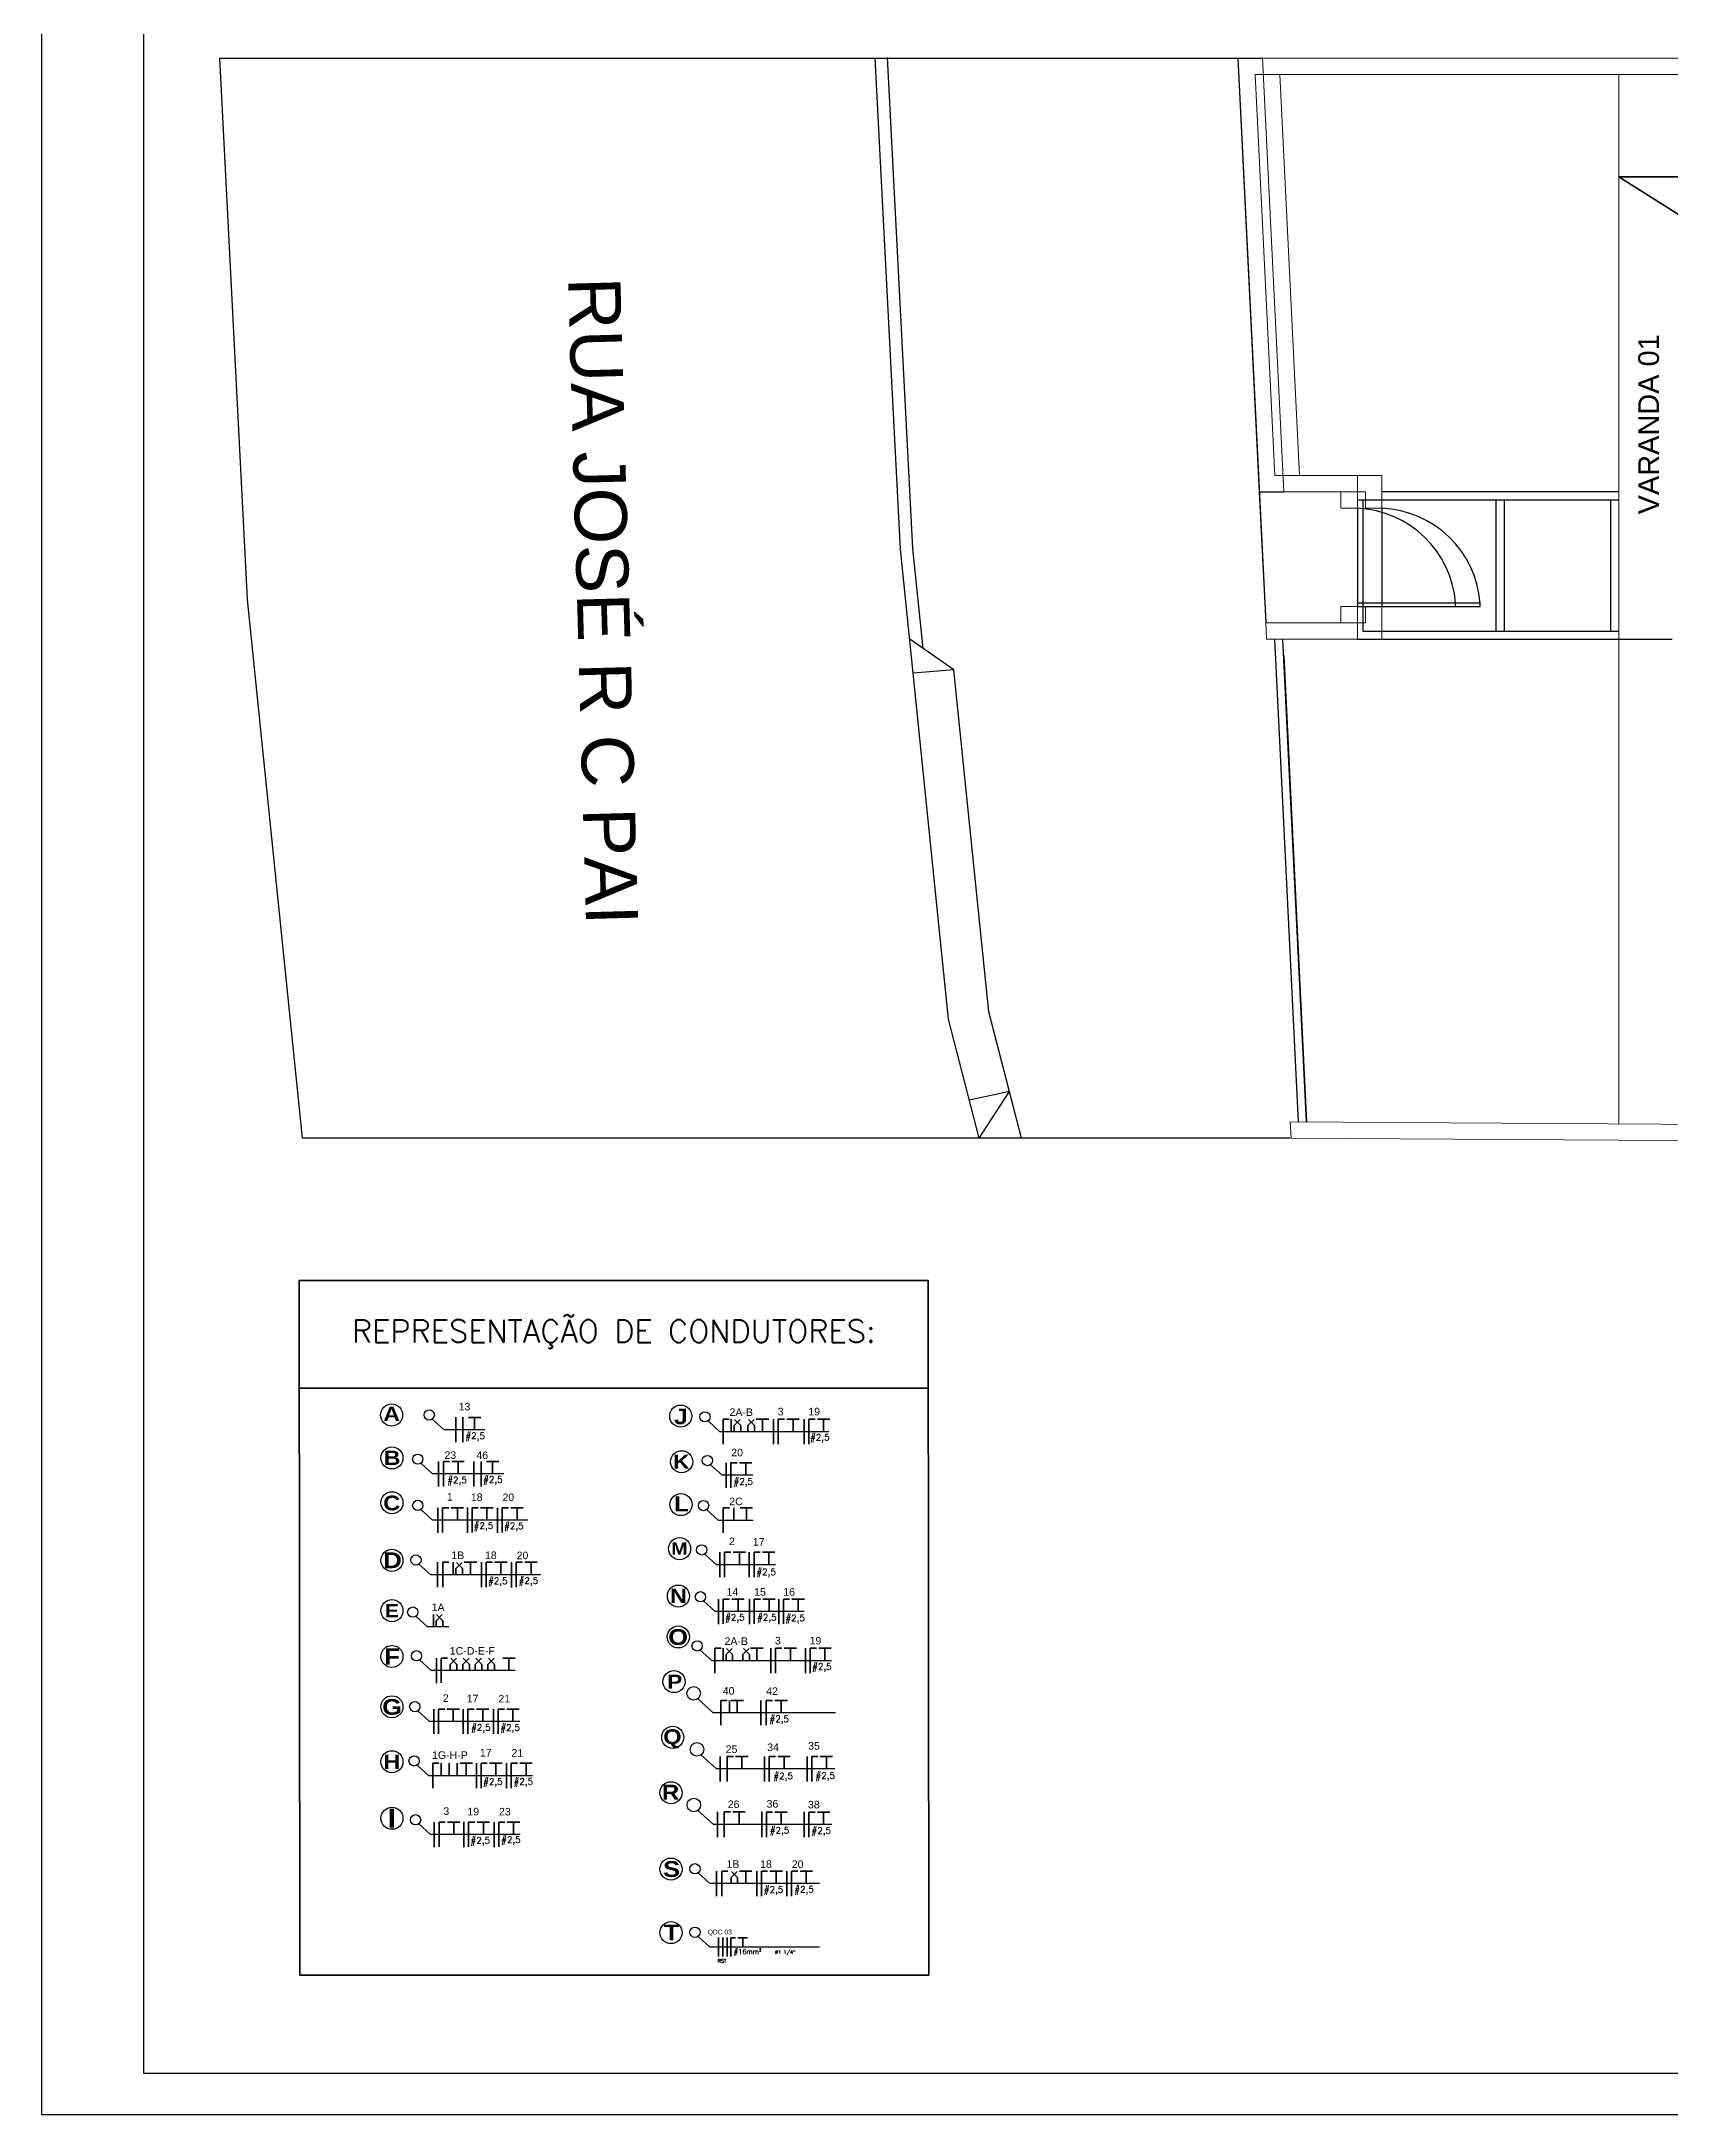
# Model space of a CAD drawing. Header units: millimetres. Extents: x 20625 to 81245, y 3427 to 18613.
# Drawn here: x 64594 to 66585, y 14408 to 16941 of the extents above; entities that cross this region are included whole.
import ezdxf
from ezdxf.enums import TextEntityAlignment as Align

# ---------------------------------------------------------------- set-up
doc = ezdxf.new("R2010")
doc.units = ezdxf.units.MM
doc.linetypes.add('CONTINUO', pattern=[0])
for name, color, linetype, lineweight in [('01', 1, 'Continuous', 9), ('EJEL05130C', 130, 'Continuous', 30), ('EJEL0550C', 50, 'Continuous', 35), ('EJEL25170C', 170, 'Continuous', 25), ('EJEL3040C', 40, 'Continuous', 9), ('EJELFORMATO', 170, 'Continuous', 25)]:
    doc.layers.add(name, color=color, linetype=linetype, lineweight=lineweight)
for name, color, linetype in [('2-TXT-A', 7, 'Continuous'), ('ARQ-1-TRACEJADO', 20, 'Continuous'), ('ARQ-1-VISTA-01', 1, 'Continuous'), ('ARQ-4-TXT-02', 1, 'Continuous'), ('LINHA-MEIO FIO', 1, 'CONTINUO'), ('TOP', 4, 'Continuous'), ('TOPOGRAFIA', 2, 'Continuous')]:
    doc.layers.add(name, color=color, linetype=linetype)
doc.styles.add('M_abG50', font='', dxfattribs={"width": 1.1, "height": 0.13})
doc.styles.add('ROMANS', font='romans.shx')
doc.styles.add('ROMANSI', font='RomanS')
doc.styles.add('RSA', font='arial.ttf')
doc.styles.get('M_abG50').set_extended_font_data('Arial Black')

# ---------------------------------------------------------------- blocks, each defined once
blk = doc.blocks.new('L')
at = {"layer": 'EJEL0550C', "ltscale": 0.015}
for p, q in [((10856.7, 7742.9), (10856.7, 7766)), ((10856.7, 7766), (10862.5, 7766))]:
    blk.add_line(p, q, dxfattribs=at)
blk = doc.blocks.new('T')
at = {"layer": 'EJEL0550C', "ltscale": 0.015}
for p, q in [((10876.1, 7766), (10864.6, 7766)), ((10870.4, 7754.5), (10870.4, 7766))]:
    blk.add_line(p, q, dxfattribs=at)
blk = doc.blocks.new('RETORNO CRUZADO')
at = {"layer": 'EJEL0550C', "ltscale": 0.015}
for p, q in [((13746.7, 16801.4), (13753.7, 16808.4)), ((13754.2, 16801.4), (13747.2, 16808.4)), ((13746.7, 16794.4), (13746.7, 16801.4)), ((13754.2, 16794.4), (13754.2, 16801.4))]:
    blk.add_line(p, q, dxfattribs=at)

msp = doc.modelspace()

# ---------------------------------------------------------------- linework, layer by layer
at = {"layer": '01', "color": 252, "true_color": 0x939598}
for q in [(66522, 16900.6), (66522, 16900.6), (66522, 16775.6)]:
    msp.add_line((66522, 15618.4), q, dxfattribs=at)
at = {"layer": 'ARQ-1-TRACEJADO', "color": 252, "true_color": 0x939598}
for centre in [(66197.3, 16245.3), (66227.3, 16245.3)]:
    msp.add_arc(centre, 125.3, 4.2282, 87.7138, dxfattribs=at)
at = {"layer": 'ARQ-1-VISTA-01', "color": 252, "true_color": 0x939598}
for p, q in [((66056.4, 16920.6), (66090.3, 16230.5)), ((66082.5, 16390.5), (66112.5, 16390.5)), ((66082.5, 16390.5), (66090.3, 16230.5)), ((66082.5, 16390.5), (66090.3, 16230.5)), ((66522, 16390.5), (66232.3, 16390.5)), ((66202.3, 16370.5), (66202.3, 16250.5)), ((66202.3, 16370.5), (66202.3, 16250.5)), ((66232.3, 16370.5), (66232.3, 16250.5)), ((66372, 16220.5), (66372, 16380.5)), ((66372, 16220.5), (66372, 16380.5)), ((66372, 16220.5), (66372, 16380.5)), ((66382, 16220.5), (66382, 16380.5)), ((66382, 16220.5), (66382, 16380.5)), ((66382, 16220.5), (66382, 16380.5)), ((66512, 16220.5), (66512, 16380.5)), ((66512, 16220.5), (66512, 16380.5)), ((66512, 16220.5), (66512, 16380.5)), ((66140.3, 15620.7), (66111.3, 16210.5)), ((66140.3, 15620.7), (66111.3, 16210.5)), ((66140.3, 15620.7), (66111.3, 16210.5)), ((66202.3, 16210.5), (66522, 16210.5)), ((66202.3, 16210.5), (66522, 16210.5)), ((66232.3, 16210.5), (66587, 16210.5))]:
    msp.add_line(p, q, dxfattribs=at)
for points in [[(66056.4, 16920.6), (66086.5, 16920.6)], [(66522, 16380.5), (66202.4, 16380.5)], [(66522, 16380.5), (66202.4, 16380.5)], [(66209.1, 16380.5), (66209.1, 16220.5), (66522, 16220.5)], [(66209.1, 16380.5), (66209.1, 16220.5), (66522, 16220.5)], [(66522, 16380.5), (66232.3, 16380.5)], [(66202.3, 16250.5), (66322.3, 16250.5), (66322.3, 16254.5), (66202.3, 16254.5)], [(66232.3, 16250.5), (66352.3, 16250.5), (66352.3, 16254.5), (66232.3, 16254.5)], [(66232.3, 16220.5), (66372, 16220.5)], [(66382, 16220.5), (66512, 16220.5)], [(66130.3, 15621.3), (66101.4, 16210.5)], [(66130.3, 15621.3), (66101.4, 16210.5)], [(66130.3, 15621.3), (66101.4, 16210.5)]]:
    msp.add_lwpolyline(points, dxfattribs=at)
at = {"layer": 'ARQ-4-TXT-02', "color": 252, "true_color": 0x939598}
for p, q in [((64812.1, 16920.6), (66086.5, 16920.6)), ((65777.2, 15658), (65728.3, 15647.3)), ((65740.3, 15600.8), (65777.2, 15658))]:
    msp.add_line(p, q, dxfattribs=at)
for points in [[(66120.3, 15600.8), (64913.3, 15600.8), (64846.1, 16259.2), (64812.1, 16920.6)], [(65740.3, 15600.8), (65702.6, 15746.4), (65644, 16320.4), (65613.2, 16920.6)], [(65671.5, 16199.3), (65659, 16321.5), (65628.1, 16921.4)], [(65792, 15600.8), (65752, 15755.2), (65709.3, 16173.1)]]:
    msp.add_lwpolyline(points, dxfattribs=at)
at = {"layer": 'EJEL05130C', "ltscale": 0.2}
for points in [[(65135.9, 15244.5), (65086.1, 15244.5), (65071.7, 15257.6)], [(65556.4, 15242.2), (65423.1, 15242.2), (65408.7, 15255.3)], [(65159, 15190.6), (65072.1, 15190.6), (65057.7, 15203.6)], [(65463.5, 15188.9), (65426, 15188.9), (65411.6, 15201.9)], [(65188.4, 15134.1), (65072.1, 15134.1), (65057.7, 15147.1)], [(65463.7, 15133.8), (65421.5, 15133.8), (65407.1, 15146.8)], [(65204.1, 15067.4), (65069.9, 15067.4), (65055.5, 15080.4)], [(65092, 15003.7), (65066, 15003.7), (65051.6, 15016.8)], [(65564.6, 14898.6), (65415.1, 14898.6), (65396.1, 14915.9)], [(65563.7, 14830.2), (65419.1, 14830.2), (65400.1, 14847.4)], [(65560.2, 14762.2), (65415.3, 14762.2), (65396.3, 14779.4)], [(65545.1, 14690), (65410.9, 14690), (65396.5, 14703)], [(65545.1, 14612.4), (65410.9, 14612.4), (65396.5, 14625.4)]]:
    msp.add_lwpolyline(points, dxfattribs=at)
at = {"layer": 'EJEL05130C', "ltscale": 0.2, "elevation": -2208780.3}
for points in [[(65491.3, 15079.6), (65419.1, 15079.6), (65404.7, 15092.6)], [(65526.1, 15022.5), (65417.6, 15022.5), (65403.2, 15035.5)], [(65559.5, 14962.3), (65413.6, 14962.3), (65399.2, 14975.3)], [(65173.1, 14950.3), (65070.5, 14950.3), (65056.1, 14963.4)], [(65178.6, 14888.1), (65068.4, 14888.1), (65054, 14901.1)], [(65194.3, 14821.8), (65067.7, 14821.8), (65053.3, 14834.9)], [(65179.3, 14750), (65069.5, 14750), (65055.1, 14763)]]:
    msp.add_lwpolyline(points, dxfattribs=at)
at = {"layer": 'EJEL05130C', "ltscale": 0.001}
for centre in [(65022, 15262.6), (65375.4, 15261.3), (65022.4, 15210.2), (65376.5, 15205.4), (65022.4, 15155.3), (65375.7, 15153.1), (65022.4, 15085), (65373.9, 15099.2), (65372.5, 15041.3), (65022.4, 15023.5), (65372.4, 14991.5), (65022.4, 14967.5), (65367.1, 14936.8), (65022.4, 14906), (65365.6, 14868.7), (65022.4, 14838.9), (65363.5, 14801), (65022.4, 14769.9), (65363.5, 14707.7), (65363.5, 14630.1)]:
    msp.add_circle(centre, 13.5, dxfattribs=at)
at = {"layer": 'EJEL05130C'}
for centre, radius in [((65068, 15262.6), 6.26), ((65405, 15260.3), 6.26), ((65054, 15208.6), 6.26), ((65407.9, 15206.9), 6.26), ((65054, 15152.2), 6.26), ((65403.3, 15151.9), 6.26), ((65401, 15097.7, -2208780.3), 6.26), ((65051.8, 15085.4), 6.26), ((65047.9, 15021.8), 6.26), ((65399.4, 15040.5, -2208780.3), 6.26), ((65052.4, 14968.4, -2208780.3), 6.26), ((65395.4, 14980.4, -2208780.3), 6.26), ((65391.1, 14922.5), 8.27), ((65050.3, 14906.2, -2208780.3), 6.26), ((65049.5, 14839.9, -2208780.3), 6.26), ((65395.2, 14854), 8.27), ((65391.4, 14786.1), 8.27), ((65051.3, 14768, -2208780.3), 6.26), ((65392.8, 14708.1), 6.26), ((65392.8, 14630.5), 6.26)]:
    msp.add_circle(centre, radius, dxfattribs=at)
at = {"layer": 'EJEL0550C'}
msp.add_line((64909.1, 15295.2), (65677.9, 15295.2), dxfattribs=at)
at = {"layer": 'EJEL0550C', "ltscale": 0.015}
for p, q in [((65100.5, 15229.2), (65100.5, 15259.8)), ((65109.2, 15229.2), (65109.2, 15259.8)), ((65437.1, 15242.2), (65437.1, 15257.5)), ((65488.9, 15226.9), (65488.9, 15257.5)), ((65526.2, 15226.9), (65526.2, 15257.5)), ((65079.5, 15175.3), (65079.5, 15205.8)), ((65122.6, 15175.3), (65122.6, 15205.8)), ((65131.3, 15175.3), (65131.3, 15205.8)), ((65431, 15173.6), (65431, 15204.1)), ((65078.6, 15118.8), (65078.6, 15149.3)), ((65114.6, 15118.8), (65114.6, 15149.4)), ((65151.5, 15118.8), (65151.5, 15149.3)), ((65440.3, 15133.8), (65440.3, 15149.1)), ((65078, 15052.1), (65078, 15082.6)), ((65097.2, 15067.4), (65097.2, 15082.6)), ((65131.8, 15052.1), (65131.8, 15082.6)), ((65168.7, 15052), (65168.7, 15082.6)), ((65423.2, 15064.3, -2208780.3), (65423.2, 15094.8, -2208780.3)), ((65459.2, 15064.3, -2208780.3), (65459.2, 15094.9, -2208780.3)), ((65421.6, 15007.2, -2208780.3), (65421.6, 15037.7, -2208780.3)), ((65459.5, 15007.2, -2208780.3), (65459.5, 15037.7, -2208780.3)), ((65495.1, 15007.2, -2208780.3), (65495.1, 15037.7, -2208780.3)), ((65073.1, 15003.7), (65073.1, 15019)), ((65427.3, 14962.3, -2208780.3), (65427.3, 14977.5, -2208780.3)), ((65485.5, 14947, -2208780.3), (65485.5, 14977.6, -2208780.3)), ((65527.8, 14947, -2208780.3), (65527.8, 14977.6, -2208780.3)), ((65077, 14935, -2208780.3), (65077, 14965.6, -2208780.3)), ((65073.5, 14872.8, -2208780.3), (65073.5, 14903.3, -2208780.3)), ((65109.6, 14872.8, -2208780.3), (65109.6, 14903.3, -2208780.3)), ((65146.5, 14872.8, -2208780.3), (65146.5, 14903.3, -2208780.3)), ((65424.3, 14883.4), (65424.3, 14913.9)), ((65424.3, 14913.9), (65432, 14913.9)), ((65434.8, 14898.6), (65434.8, 14913.9)), ((65451.9, 14913.9), (65436.6, 14913.9)), ((65444.2, 14898.6), (65444.2, 14913.9)), ((65473.2, 14883.4), (65473.2, 14913.9)), ((65479.8, 14883.4), (65479.8, 14913.9)), ((65479.8, 14913.9), (65487.4, 14913.9)), ((65505.7, 14913.9), (65490.4, 14913.9)), ((65498.1, 14898.6), (65498.1, 14913.9)), ((65423.6, 14814.9), (65423.6, 14845.4)), ((65432.1, 14814.9), (65432.1, 14845.4)), ((65432.1, 14845.4), (65439.7, 14845.4)), ((65457.7, 14845.5), (65442.5, 14845.5)), ((65450.1, 14830.2), (65450.1, 14845.5)), ((65477.8, 14814.9), (65477.8, 14845.4)), ((65529.7, 14814.9), (65529.7, 14845.4)), ((65082.5, 14821.8, -2208780.3), (65082.5, 14837.1, -2208780.3)), ((65092.2, 14821.8, -2208780.3), (65092.2, 14837.1, -2208780.3)), ((65102.2, 14821.8, -2208780.3), (65102.2, 14837.1, -2208780.3)), ((65125.6, 14806.5, -2208780.3), (65125.6, 14837.1, -2208780.3)), ((65162.5, 14806.5, -2208780.3), (65162.5, 14837.1, -2208780.3)), ((65420.2, 14746.9), (65420.2, 14777.5)), ((65428.6, 14746.9), (65428.6, 14777.5)), ((65428.6, 14777.5), (65436.2, 14777.5)), ((65454.3, 14777.5), (65439, 14777.5)), ((65446.6, 14762.2), (65446.6, 14777.5)), ((65474.3, 14746.9), (65474.3, 14777.5)), ((65526.3, 14746.9), (65526.3, 14777.5)), ((65074.2, 14734.7, -2208780.3), (65074.2, 14765.2, -2208780.3)), ((65110.3, 14734.7, -2208780.3), (65110.3, 14765.3, -2208780.3)), ((65147.2, 14734.7, -2208780.3), (65147.2, 14765.2, -2208780.3)), ((65419, 14674.7), (65419, 14705.3)), ((65468.2, 14674.7), (65468.2, 14705.3)), ((65505, 14674.7), (65505, 14705.2)), ((65421.7, 14600.8), (65421.7, 14624)), ((65427, 14600.8), (65427, 14624)), ((65432.3, 14600.8), (65432.3, 14624))]:
    msp.add_line(p, q, dxfattribs=at)
at = {"layer": 'EJEL0550C'}
msp.add_lwpolyline([(64909.1, 15426.9), (65677.9, 15426.9), (65678.5, 14578.3), (64909.8, 14578.3)], close=True, dxfattribs=at)
at = {"layer": 'EJELFORMATO', "color": 7, "elevation": 836659.2}
msp.add_lwpolyline([(64594.1, 14407.8), (70539.1, 14407.8), (70539.1, 18612.8), (64594.1, 18612.8)], close=True, dxfattribs=at)
at = {"layer": 'EJELFORMATO', "elevation": 836659.2}
msp.add_lwpolyline([(70489.1, 14457.8), (64719.1, 14457.8), (64719.1, 18562.8), (70489.1, 18562.8)], close=True, dxfattribs=at)
at = {"layer": 'LINHA-MEIO FIO', "color": 252, "linetype": 'CONTINUO', "true_color": 0x939598}
for q in [(65655.2, 16210.5), (65659.5, 16169.2)]:
    msp.add_line((65709.3, 16173.1), q, dxfattribs=at)
at = {"layer": 'TOP', "color": 252, "lineweight": 35, "true_color": 0x939598}
for p, q in [((66711.3, 16655.6), (66522, 16775.6)), ((66522, 16775.6), (66731.3, 16775.6)), ((66711.3, 16655.6), (66522, 16775.6)), ((66522, 16775.6), (66731.3, 16775.6)), ((66711.3, 16655.6), (66522, 16775.6)), ((66522, 16775.6), (66731.3, 16775.6)), ((66140.3, 15620.7), (66112.3, 16190.5))]:
    msp.add_line(p, q, dxfattribs=at)
at = {"layer": 'TOPOGRAFIA', "color": 252, "lineweight": 15, "true_color": 0x939598}
for p, q in [((66077.4, 16900.6), (68963.5, 16900.6)), ((66077.4, 16900.6), (68963.5, 16900.6)), ((66107.5, 16900.6), (68963.5, 16900.6)), ((66182.3, 16390.5), (66082.5, 16390.5)), ((66182.3, 16390.5), (66082.5, 16390.5)), ((66202.3, 16410.5), (66101.5, 16410.5)), ((66202.3, 16410.5), (66101.5, 16410.5)), ((66212.3, 16390.5), (66112.5, 16390.5)), ((66232.3, 16410.5), (66131.5, 16410.5)), ((66182.3, 16370.5), (66182.3, 16390.5)), ((66182.3, 16370.5), (66182.3, 16390.5)), ((66202.3, 16370.5), (66202.3, 16410.5)), ((66202.3, 16370.5), (66202.3, 16410.5)), ((66212.3, 16370.5), (66212.3, 16390.5)), ((66232.3, 16370.5), (66232.3, 16410.5)), ((66182.3, 16370.5), (66202.3, 16370.5)), ((66182.3, 16370.5), (66202.3, 16370.5)), ((66212.3, 16370.5), (66232.3, 16370.5)), ((66182.3, 16230.5), (66182.3, 16250.5)), ((66182.3, 16250.5), (66202.3, 16250.5)), ((66182.3, 16230.5), (66182.3, 16250.5)), ((66182.3, 16250.5), (66202.3, 16250.5)), ((66202.3, 16210.5), (66202.3, 16250.5)), ((66202.3, 16210.5), (66202.3, 16250.5)), ((66212.3, 16230.5), (66212.3, 16250.5)), ((66212.3, 16250.5), (66232.3, 16250.5)), ((66232.3, 16210.5), (66232.3, 16250.5)), ((66212.3, 16230.5), (66090.3, 16230.5)), ((66182.3, 16230.5), (66090.3, 16230.5)), ((66182.3, 16230.5), (66090.3, 16230.5)), ((66232.3, 16210.5), (66091.3, 16210.5)), ((66202.3, 16210.5), (66091.3, 16210.5)), ((66202.3, 16210.5), (66091.3, 16210.5)), ((69031.4, 15603.1), (66120.3, 15620.8)), ((69031.4, 15603.1), (66120.3, 15620.8)), ((69031.4, 15603.1), (66120.3, 15620.8))]:
    msp.add_line(p, q, dxfattribs=at)
for points in [[(66056.4, 16920.6), (68982.5, 16920.6), (69052.5, 15583), (66121.3, 15600.8)], [(66082.5, 16390.5), (66056.4, 16920.6)], [(66056.4, 16920.6), (68982.5, 16920.6), (69052.5, 15583), (66121.3, 15600.8)], [(66082.5, 16390.5), (66056.4, 16920.6)], [(66101.5, 16410.5), (66077.4, 16900.6)], [(66101.5, 16410.5), (66077.4, 16900.6)], [(66112.5, 16390.5), (66086.5, 16920.6)], [(66086.5, 16920.6), (68982.5, 16920.6), (69052.5, 15583), (66121.3, 15600.8)], [(66131.5, 16410.5), (66107.5, 16900.6)], [(66082.5, 16390.5), (66081.5, 16410.5)], [(66091.3, 16210.5), (66090.3, 16230.6)], [(66091.3, 16210.5), (66090.3, 16230.6)], [(66091.3, 16210.5), (66090.3, 16230.6)], [(66121.3, 15600.8), (66120.3, 15620.8)], [(66121.3, 15600.8), (66120.3, 15620.8)], [(66121.3, 15600.8), (66120.3, 15620.8)]]:
    msp.add_lwpolyline(points, dxfattribs=at)

# ---------------------------------------------------------------- block references
at = {"layer": 'EJEL25170C'}
for name, p, xscale, yscale, zscale in [('T', (50774.6, 5008.6), 1.32, 1.32, 1.32), ('L', (51096.2, 5006.3), 1.32, 1.32, 1.32), ('RETORNO CRUZADO', (50689.3, -2779.6), 1.073086475208098, 1.073086475208098, 1.073086475208098), ('RETORNO CRUZADO', (50706.1, -2779.6), 1.073086475208098, 1.073086475208098, 1.073086475208098), ('T', (51126.4, 5006.3), 1.32, 1.32, 1.32), ('L', (51163.8, 5006.4), 1.32, 1.32, 1.32), ('T', (51163.8, 5006.4), 1.32, 1.32, 1.32), ('L', (51201.1, 5006.3), 1.32, 1.32, 1.32), ('T', (51201.1, 5006.3), 1.32, 1.32, 1.32), ('L', (50754.4, 4954.7), 1.32, 1.32, 1.32), ('T', (50754.4, 4954.7), 1.32, 1.32, 1.32), ('T', (50796.6, 4954.6), 1.32, 1.32, 1.32), ('L', (51105.9, 4953), 1.32, 1.32, 1.32), ('T', (51105.9, 4953), 1.32, 1.32, 1.32), ('L', (50753.5, 4898.2), 1.32, 1.32, 1.32), ('T', (50753.5, 4898.2), 1.32, 1.32, 1.32), ('L', (50789.5, 4898.2), 1.32, 1.32, 1.32), ('T', (50789.5, 4898.2), 1.32, 1.32, 1.32), ('L', (50826.4, 4898.2), 1.32, 1.32, 1.32), ('T', (50826.4, 4898.2), 1.32, 1.32, 1.32), ('L', (51096.4, 4897.9), 1.32, 1.32, 1.32), ('T', (51106.8, 4897.9), 1.32, 1.32, 1.32), ('L', (50753.6, 4831.5), 1.32, 1.32, 1.32), ('RETORNO CRUZADO', (50349.2, -2954.5), 1.073086475208098, 1.073086475208098, 1.073086475208098), ('T', (50769.6, 4831.5), 1.32, 1.32, 1.32), ('L', (50806.7, 4831.5), 1.32, 1.32, 1.32), ('T', (50806.7, 4831.5), 1.32, 1.32, 1.32), ('L', (50843.6, 4831.5), 1.32, 1.32, 1.32), ('T', (50843.6, 4831.5), 1.32, 1.32, 1.32), ('L', (51098.1, 4843.7, -2208780.3), 1.32, 1.32, 1.32), ('T', (51098.1, 4843.7, -2208780.3), 1.32, 1.32, 1.32), ('L', (51134.1, 4843.7, -2208780.3), 1.32, 1.32, 1.32), ('T', (51134.1, 4843.7, -2208780.3), 1.32, 1.32, 1.32), ('L', (51096.5, 4786.6, -2208780.3), 1.32, 1.32, 1.32), ('T', (51096.5, 4786.6, -2208780.3), 1.32, 1.32, 1.32), ('L', (51134.4, 4786.6, -2208780.3), 1.32, 1.32, 1.32), ('T', (51134.4, 4786.6, -2208780.3), 1.32, 1.32, 1.32), ('L', (51170, 4786.6, -2208780.3), 1.32, 1.32, 1.32), ('T', (51170, 4786.6, -2208780.3), 1.32, 1.32, 1.32), ('RETORNO CRUZADO', (50325.1, -3018.1), 1.073086475208098, 1.073086475208098, 1.073086475208098), ('L', (51086.3, 4726.4, -2208780.3), 1.32, 1.32, 1.32), ('RETORNO CRUZADO', (50679.3, -3059.6, -2208780.3), 1.073086475208098, 1.073086475208098, 1.073086475208098), ('RETORNO CRUZADO', (50700, -3059.6, -2208780.3), 1.073086475208098, 1.073086475208098, 1.073086475208098), ('T', (51119.5, 4726.4, -2208780.3), 1.32, 1.32, 1.32), ('L', (51160.4, 4726.4, -2208780.3), 1.32, 1.32, 1.32), ('T', (51160.4, 4726.4, -2208780.3), 1.32, 1.32, 1.32), ('L', (51202.7, 4726.4, -2208780.3), 1.32, 1.32, 1.32), ('T', (51202.7, 4726.4, -2208780.3), 1.32, 1.32, 1.32), ('L', (50751.9, 4714.5, -2208780.3), 1.32, 1.32, 1.32), ('RETORNO CRUZADO', (50342.3, -3071.5, -2208780.3), 1.073086475208098, 1.073086475208098, 1.073086475208098), ('RETORNO CRUZADO', (50357.7, -3071.5, -2208780.3), 1.073086475208098, 1.073086475208098, 1.073086475208098), ('RETORNO CRUZADO', (50372.9, -3071.5, -2208780.3), 1.073086475208098, 1.073086475208098, 1.073086475208098), ('RETORNO CRUZADO', (50388.4, -3071.5, -2208780.3), 1.073086475208098, 1.073086475208098, 1.073086475208098), ('T', (50816.5, 4714.5, -2208780.3), 1.32, 1.32, 1.32), ('L', (50748.4, 4652.2, -2208780.3), 1.32, 1.32, 1.32), ('T', (50748.4, 4652.2, -2208780.3), 1.32, 1.32, 1.32), ('L', (50784.5, 4652.2, -2208780.3), 1.32, 1.32, 1.32), ('T', (50784.5, 4652.2, -2208780.3), 1.32, 1.32, 1.32), ('L', (50821.4, 4652.2, -2208780.3), 1.32, 1.32, 1.32), ('T', (50821.4, 4652.2, -2208780.3), 1.32, 1.32, 1.32), ('L', (51152.7, 4594.3), 1.32, 1.32, 1.32), ('T', (51152.7, 4594.3), 1.32, 1.32, 1.32), ('L', (51204.6, 4594.3), 1.32, 1.32, 1.32), ('T', (51204.6, 4594.3), 1.32, 1.32, 1.32), ('L', (50741.4, 4585.9, -2208780.3), 1.32, 1.32, 1.32), ('T', (50764.4, 4585.9, -2208780.3), 1.32, 1.32, 1.32), ('L', (50800.5, 4585.9, -2208780.3), 1.32, 1.32, 1.32), ('T', (50800.5, 4585.9, -2208780.3), 1.32, 1.32, 1.32), ('L', (50837.4, 4585.9, -2208780.3), 1.32, 1.32, 1.32), ('T', (50837.4, 4585.9, -2208780.3), 1.32, 1.32, 1.32), ('L', (51149.2, 4526.3), 1.32, 1.32, 1.32), ('T', (51149.2, 4526.3), 1.32, 1.32, 1.32), ('L', (51201.1, 4526.3), 1.32, 1.32, 1.32), ('T', (51201.1, 4526.3), 1.32, 1.32, 1.32), ('L', (50749.1, 4514.1, -2208780.3), 1.32, 1.32, 1.32), ('T', (50749.1, 4514.1, -2208780.3), 1.32, 1.32, 1.32), ('L', (50785.2, 4514.1, -2208780.3), 1.32, 1.32, 1.32), ('T', (50785.2, 4514.1, -2208780.3), 1.32, 1.32, 1.32), ('L', (50822.1, 4514.1, -2208780.3), 1.32, 1.32, 1.32), ('T', (50822.1, 4514.1, -2208780.3), 1.32, 1.32, 1.32), ('L', (51094.6, 4454.1), 1.32, 1.32, 1.32), ('RETORNO CRUZADO', (50685.5, -3331.9), 1.073086475208098, 1.073086475208098, 1.073086475208098), ('T', (51105.9, 4454.1), 1.32, 1.32, 1.32), ('L', (51143.1, 4454.1), 1.32, 1.32, 1.32), ('T', (51143.1, 4454.1), 1.32, 1.32, 1.32), ('L', (51179.9, 4454.1), 1.32, 1.32, 1.32), ('T', (51179.9, 4454.1), 1.32, 1.32, 1.32)]:
    msp.add_blockref(name, p, dxfattribs=dict(at, xscale=xscale, yscale=yscale, zscale=zscale))
for name, p in [('L', (54579.8, 6857.9)), ('T', (54580.7, 6857.9))]:
    msp.add_blockref(name, p, dxfattribs=at)

# ---------------------------------------------------------------- texts
at = {"color": 50, "insert": (65301.5, 16654), "char_height": 63.787, "width": 2382.585, "attachment_point": 1, "rotation": 271.5926, "style": 'RSA'}
msp.add_mtext('\\pxt15;RUA JOSÉ R C PAI', dxfattribs=at)
at = {"layer": '2-TXT-A', "color": 2, "true_color": 0xf1eb1f, "insert": (66545.6, 16363.1), "char_height": 25.31, "width": 549.558, "attachment_point": 1, "rotation": 90, "style": 'RSA'}
msp.add_mtext('VARANDA 01', dxfattribs=at)
at = {"layer": '2-TXT-A', "color": 2, "true_color": 0xf1eb1f, "insert": (65408.4, 14633.7), "char_height": 5.84, "width": 126.753, "attachment_point": 1, "style": 'RSA'}
msp.add_mtext('QDC 03', dxfattribs=at)
at = {"layer": 'EJEL05130C', "color": 4, "char_height": 9.23, "width": 61.181, "attachment_point": 1, "style": 'RSA'}
for s, insert in [('13', (65103.9, 15277.4)), ('2A-B', (65435, 15270.7, -1544987.7)), ('3', (65493.9, 15271.4, -2208780.3)), ('19', (65531.3, 15271.4, -2208780.3)), ('23', (65086.6, 15218.2, -1544987.7)), ('46', (65125.6, 15218)), ('20', (65437.1, 15221.4, -2208780.3)), ('1', (65089.6, 15167.3, -2208780.3)), ('18', (65118.9, 15166.7, -2208780.3)), ('20', (65157.5, 15166.6, -2208780.3)), ('2C', (65434.7, 15161.6)), ('2', (65434.3, 15112.8, -4417560.6)), ('17', (65463.5, 15112.2, -4417560.6)), ('1B', (65095, 15095.8, -1544987.7)), ('18', (65136.1, 15095.8, -2208780.3)), ('20', (65174.8, 15095.6, -2208780.3)), ('14', (65431.3, 15051, -4417560.6)), ('15', (65465.1, 15051, -4417560.6)), ('16', (65500.7, 15051, -4417560.6)), ('1A', (65071, 15032.2, -1544987.7)), ('1C-D-E-F', (65093.1, 14979)), ('2A-B', (65428.9, 14990.8, -3753767.9)), ('3', (65490.5, 14991.5, -4417560.6)), ('19', (65532.9, 14991.5, -4417560.6)), ('2', (65084.6, 14921.3, -4417560.6)), ('17', (65113.8, 14920.7, -4417560.6)), ('21', (65152.5, 14920.6, -4417560.6)), ('40', (65426.7, 14930.1)), ('\\pxt0;42', (65479.8, 14929.8)), ('1G-H-P', (65071.4, 14851.6, -4417560.6)), ('17', (65129.9, 14854.5, -4417560.6)), ('21', (65168.5, 14854.3, -4417560.6)), ('25', (65430.3, 14858.8)), ('34', (65481, 14861.2)), ('35', (65531.1, 14862.9)), ('3', (65085.3, 14783.2, -4417560.6)), ('19', (65114.6, 14782.6, -4417560.6)), ('23', (65153.2, 14782.5, -4417560.6)), ('26', (65432.8, 14791.5)), ('36', (65480.3, 14792.1)), ('38', (65530.9, 14791.1)), ('1B', (65431.3, 14718.5, -1544987.7)), ('18', (65472.4, 14718.4, -2208780.3)), ('20', (65511.1, 14718.3, -2208780.3))]:
    msp.add_mtext(s, dxfattribs=dict(at, insert=insert))
at = {"layer": 'EJEL0550C', "lineweight": -3, "style": 'ROMANS'}
for s, p in [('RST', (65420.5, 14593.4, 151944.6)), ('Ø1 1/4"', (65490.6, 14604, 151944.6))]:
    msp.add_text(s, height=4.37, dxfattribs=at).set_placement(p)
at = {"layer": 'EJEL0550C', "insert": (65293.5, 15361.1), "char_height": 27.399, "width": 768.736, "attachment_point": 5, "style": 'ROMANSI'}
msp.add_mtext('\\pxqc;REPRESENTAÇÃO DE CONDUTORES:', dxfattribs=at)
at = {"layer": 'EJEL3040C', "style": 'M_abG50'}
for s, height, p in [('A', 17.6, (65022, 15263.9)), ('J', 19.1, (65375.6, 15260.9)), ('B', 17.5, (65022.7, 15210.2)), ('K', 17.1, (65376.1, 15205.5)), ('C', 18, (65022.2, 15155.1)), ('L', 18.5, (65376.3, 15154.1)), ('M', 15, (65373.7, 15099.5)), ('D', 19.4, (65023.2, 15085.1)), ('N', 17.6, (65372.6, 15041.5)), ('E', 16.1, (65022.4, 15023.5)), ('O', 19.4, (65372.2, 14991.3)), ('F', 19.8, (65022.6, 14967.5)), ('P', 17.2, (65368.1, 14936.7)), ('G', 19.2, (65022.5, 14905.9)), ('Q', 18.1, (65365.2, 14869.5)), ('H', 17.6, (65022.4, 14838.9)), ('R', 18.4, (65363, 14801.6)), ('I', 23.1, (65022.3, 14769.9)), ('S', 19.4, (65364.2, 14707.8)), ('T', 19.4, (65364.2, 14630.2))]:
    msp.add_text(s, height=height, dxfattribs=at).set_placement(p, align=Align.MIDDLE_CENTER)
at = {"layer": 'EJEL3040C', "ltscale": 0.1, "attachment_point": 1, "style": 'ROMANSI'}
for s, width, gutter_width, insert, char_height in [('#2,5', 28.677, 0.49, (65112.2, 15241.1), 7.83), ('#2,5', 28.677, 0.49, (65533.4, 15239.3), 7.83), ('#2,5', 28.677, 0.49, (65090.1, 15187, 2208780.3), 7.83), ('#2,5', 28.677, 0.49, (65133.9, 15187.7, 2208780.3), 7.83), ('#2,5', 28.677, 0.49, (65439.9, 15185.2), 7.83), ('#2,5', 28.677, 0.49, (65122.3, 15131.2), 7.83), ('#2,5', 28.677, 0.49, (65159.5, 15131), 7.83), ('#2,5', 28.677, 0.49, (65467.8, 15074.8), 7.83), ('#2,5', 28.677, 0.49, (65139.9, 15063.9), 7.83), ('#2,5', 28.677, 0.49, (65177.3, 15064.1), 7.83), ('#2,5', 28.677, 0.49, (65429.6, 15019.2), 7.83), ('#2,5', 28.677, 0.49, (65468.7, 15019.4), 7.83), ('#2,5', 28.677, 0.49, (65503.3, 15018.4), 7.83), ('#2,5', 28.677, 0.49, (65536, 14959.2), 7.83), ('#2,5', 28.677, 0.49, (65483.8, 14895.2), 7.83), ('#2,5', 28.677, 0.49, (65119.1, 14884.7), 7.83), ('#2,5', 28.677, 0.49, (65154.9, 14884.5), 7.83), ('#2,5', 28.677, 0.49, (65133.9, 14818.5), 7.83), ('#2,5', 28.677, 0.49, (65171.1, 14818.7), 7.83), ('#2,5', 28.677, 0.49, (65488.6, 14825.5), 7.83), ('#2,5', 28.677, 0.49, (65540, 14825.8), 7.83), ('#2,5', 28.677, 0.49, (65118.5, 14746.7), 7.83), ('#2,5', 28.677, 0.49, (65155.9, 14747.7), 7.83), ('#2,5', 28.677, 0.49, (65484.2, 14759.1), 7.83), ('#2,5', 28.677, 0.49, (65535.2, 14758.7), 7.83), ('#2,5', 28.677, 0.49, (65476.9, 14686.6), 7.83), ('#2,5', 28.677, 0.49, (65514.2, 14686.8), 7.83), ('#16mm²', 21.725, 0.371, (65440.2, 14609.9), 5.94)]:
    msp.add_mtext_dynamic_manual_height_columns(s, width=width, gutter_width=gutter_width, heights=[0], dxfattribs=dict(at, insert=insert, char_height=char_height))

doc.saveas('drawing.dxf')
